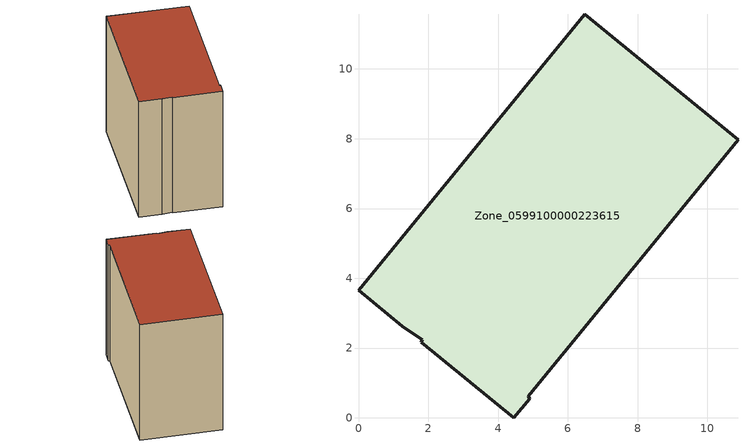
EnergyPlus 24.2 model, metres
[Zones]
Zone_0599100000223615
 floor ground (C_G): 1.26,2.62 0,3.65 6.48,11.57 10.88,7.97 4.86,0.62 4.91,0.55 4.45,0 1.81,2.17 1.83,2.23 z0
 wall outside (C_F): 1.81,2.17 4.45,0 4.91,0.55 4.86,0.62 10.88,7.97 6.48,11.57 0,3.65 1.26,2.62 1.83,2.23 1.81,2.17 z0:9.41
 roof outside (C_R): 1.26,2.62 1.83,2.23 1.81,2.17 4.45,0 4.91,0.55 4.86,0.62 10.88,7.97 6.48,11.57 0,3.65 z9.41
[BUILDING]
Pand.0599100000223615: North Axis=0; Terrain=City; Loads Convergence Tolerance Value=0.04; Temperature Convergence Tolerance Value=0.4; Solar Distribution=FullExterior; Maximum Number of Warmup Days=25; Minimum Number of Warmup Days=1
[Site:Location]
Rotterdam.The.Hague.AP_ZH_NLD Design_Conditions: Latitude=51.96; Longitude=4.45; Time Zone=1; Elevation=-4.5
[SITE:GROUNDTEMPERATURE:BUILDINGSURFACE]
18, 18, 18, 18, 18, 18, 18, 18, 18, 18, 18, 18
[MATERIAL] Thermal Absorptance=0.9; Solar Absorptance=0.7; Visible Absorptance=0.7
Name | Roughness | Thickness | Conductivity | Density | Specific Heat
G.TC.1946 | MediumSmooth | 0.15 | 1 | 540 | 1210
F.TC.1946 | Rough | 0.3 | 0.857143 | 1920 | 840
R.TC.1946 | MediumRough | 0.2 | 0.909091 | 1500 | 1000
[CONSTRUCTION]
C_G: G.TC.1946
C_F: F.TC.1946
C_R: R.TC.1946
[ZONE]
Zone_0599100000223615: Type=1; Multiplier=1; Ceiling Height=Autocalculate; Volume=Autocalculate; Floor Area=autocalculate; Part of Total Floor Area=Yes
[ZONEINFILTRATION:DESIGNFLOWRATE]
Infil_Zone_0599100000223615: Zone or ZoneList or Space or SpaceList=Zone_0599100000223615; Schedule=AlwaysOn; Design Flow Rate Calculation Method=Flow/Area; Flow Rate per Floor Area=0.003; Constant Term Coefficient=1; Temperature Term Coefficient=0; Velocity Term Coefficient=0; Velocity Squared Term Coefficient=0
[HVACTEMPLATE:ZONE:IDEALLOADSAIRSYSTEM]
Zone_0599100000223615: Maximum Heating Supply Air Temperature=50; Minimum Cooling Supply Air Temperature=13; Maximum Heating Supply Air Humidity Ratio=0.0156; Minimum Cooling Supply Air Humidity Ratio=0.0077; Heating Limit=NoLimit; Cooling Limit=NoLimit; Dehumidification Control Type=ConstantSensibleHeatRatio; Cooling Sensible Heat Ratio=0.7; Dehumidification Setpoint=60; Humidification Control Type=None; Humidification Setpoint=30; Outdoor Air Method=None; Outdoor Air Flow Rate per Person=0.00944; Outdoor Air Flow Rate per Zone Floor Area=0; Outdoor Air Flow Rate per Zone=0; Demand Controlled Ventilation Type=None; Outdoor Air Economizer Type=NoEconomizer; Heat Recovery Type=None; Sensible Heat Recovery Effectiveness=0.7; Latent Heat Recovery Effectiveness=0.65
[ZONECONTROL:THERMOSTAT]
ThermostatControl_Zone_0599100000223615: Zone or ZoneList=Zone_0599100000223615; Control Type Schedule=DualSetpointControlType; Control 1=Thermostat_Zone_0599100000223615; Temperature Difference Between Cutout And Setpoint=0
[THERMOSTATSETPOINT:DUALSETPOINT]
Thermostat_Zone_0599100000223615: Heating Setpoint Temperature Schedule=HeatingSetpoint_Zone_0599100000223615; Cooling Setpoint Temperature Schedule=CoolingSetpoint_Zone_0599100000223615
[SCHEDULE:COMPACT]
HeatingSetpoint_Zone_0599100000223615: Through: 12/31, For: AllDays, Until: 24:00, 21
CoolingSetpoint_Zone_0599100000223615: Through: 12/31, For: AllDays, Until: 24:00, 24
DualSetpointControlType: Through: 12/31, For: AllDays, Until: 24:00, 4
AlwaysOn: Through: 12/31, For: AllDays, Until: 24:00, 1
